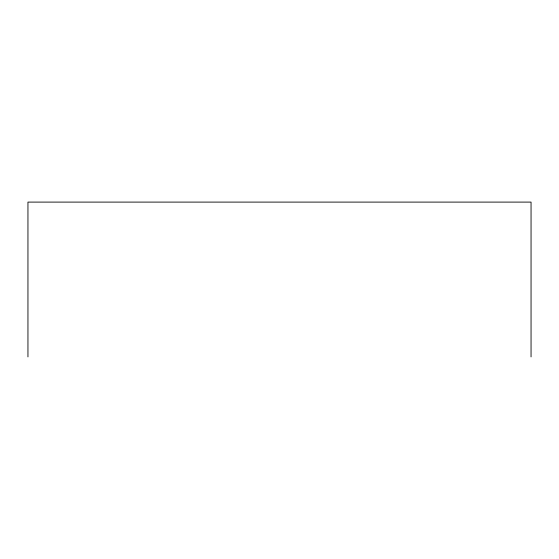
<?xml version="1.0" encoding="UTF-8"?>
<svg xmlns="http://www.w3.org/2000/svg" width="559" height="559" viewBox="0 0 559 559"><rect width="100%" height="100%" fill="white"/><g stroke="black" fill="none" stroke-linecap="round" stroke-linejoin="round"><path stroke-width="0.84" d="M531.05 356.901L531.05 202.099L27.95 202.099L27.95 356.901"/></g></svg>
